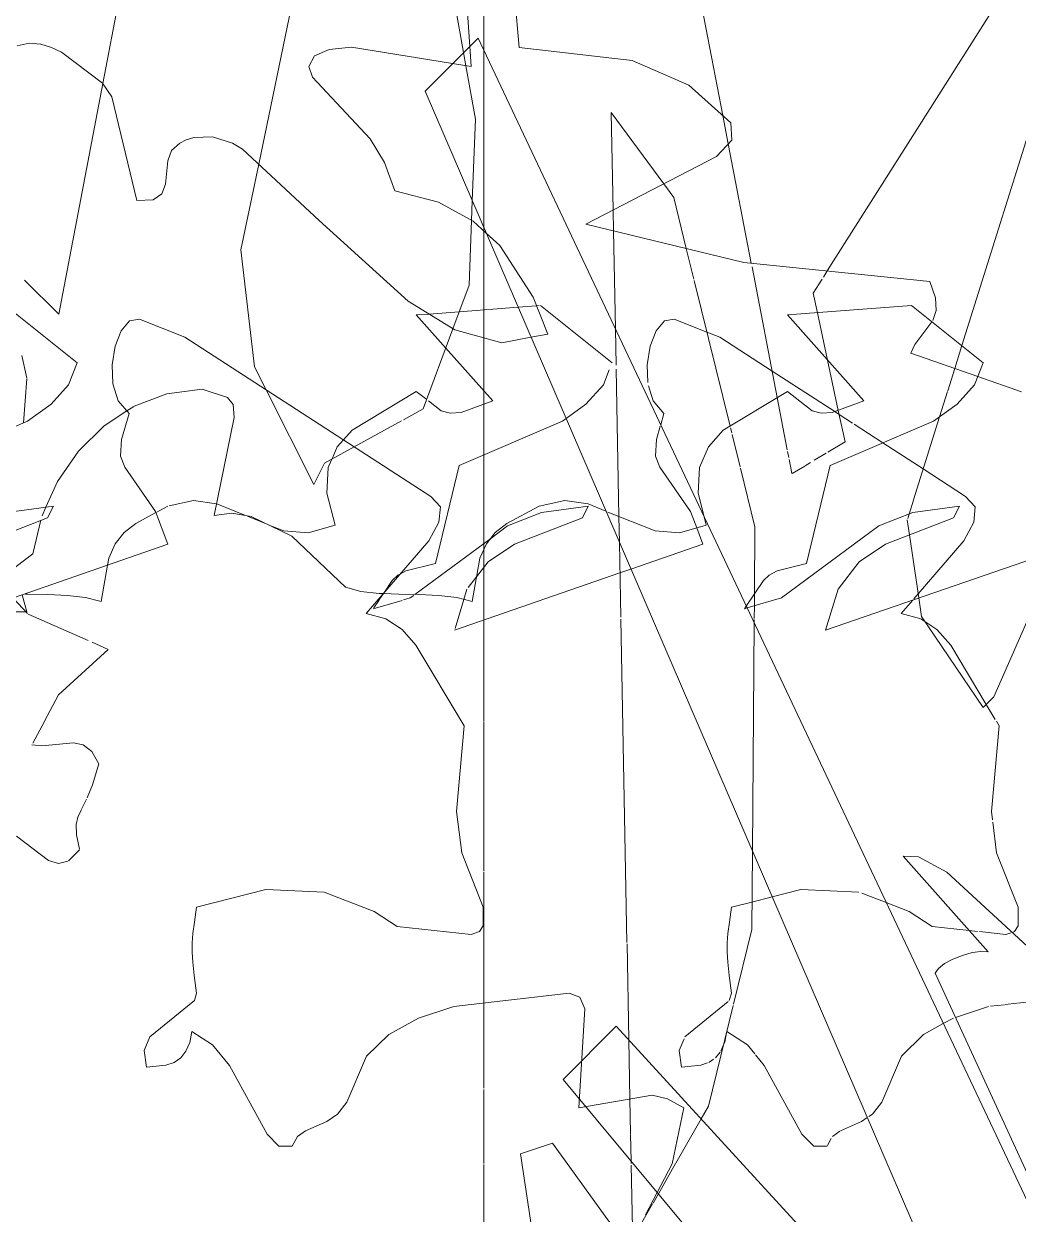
# Model space of a CAD drawing. Header units: inches. Extents: x 1275 to 2881, y -101 to 461.
# Drawn here: x 1425.7 to 1439.58, y 20.98 to 37.6 of the extents above; entities that cross this region are included whole.
import ezdxf

# ---------------------------------------------------------------- set-up
doc = ezdxf.new("R2010")
doc.units = ezdxf.units.IN
doc.header["$MEASUREMENT"] = 0
for name, color, linetype, lineweight in [('A-DETL-GENF-1', 7, 'Continuous', 9), ('A-DETL-GENF-2', 253, 'Continuous', 9), ('A-DETL-GENF-3', 8, 'Continuous', 9)]:
    doc.layers.add(name, color=color, linetype=linetype, lineweight=lineweight)

# ---------------------------------------------------------------- blocks, each defined once
blk = doc.blocks.new('lupin 26755 - lupin 26755-1522553-BUILDING SECTION - EAST_WEST _ PREP KITCHEN - LOOKING SOUTH')
at = {"layer": 'A-DETL-GENF-1'}
for p, q in [((1432.039, 37.399), (1431.298, 36.657)), ((1440.789, 18.861), (1432.039, 37.399)), ((1431.298, 36.657), (1439.157, 18.417)), ((1438.185, 25.969), (1437.971, 25.98)), ((1437.971, 25.98), (1439.157, 24.645)), ((1438.579, 25.757), (1438.185, 25.969)), ((1441.233, 23.31), (1438.579, 25.757)), ((1438.798, 24.596), (1438.666, 24.543)), ((1438.932, 24.634), (1438.798, 24.596)), ((1439.057, 24.652), (1438.932, 24.634)), ((1439.157, 24.645), (1439.057, 24.652)), ((1438.55, 24.481), (1438.462, 24.414)), ((1438.666, 24.543), (1438.55, 24.481)), ((1438.462, 24.414), (1438.416, 24.348)), ((1438.416, 24.348), (1440.937, 18.861)), ((1433.967, 23.607), (1433.225, 22.865)), ((1438.861, 18.268), (1433.967, 23.607)), ((1433.225, 22.865), (1439.899, 14.857)), ((1433.077, 21.976), (1432.632, 21.827)), ((1438.119, 15.006), (1433.077, 21.976)), ((1432.632, 21.827), (1432.912, 19.954))]:
    blk.add_line(p, q, dxfattribs=at)
blk = doc.blocks.new('magnolia 26756 - magnolia 26756-1522554-BUILDING SECTION - EAST_WEST _ PREP KITCHEN - LOOKING SOUTH')
at = {"layer": 'A-DETL-GENF-1'}
for p, q in [((1426.444, 32.867), (1425.444, 33.667)), ((1427.174, 33.45), (1427.058, 33.314)), ((1427.311, 33.474), (1427.174, 33.45)), ((1427.945, 33.225), (1427.311, 33.474)), ((1427.058, 33.314), (1426.974, 33.099)), ((1426.974, 33.099), (1426.932, 32.84)), ((1427.945, 33.225), (1431.377, 31.001)), ((1426.322, 32.56), (1426.444, 32.867)), ((1426.932, 32.84), (1426.943, 32.575)), ((1426.943, 32.575), (1427.017, 32.336)), ((1426.079, 32.29), (1426.322, 32.56)), ((1425.751, 32.054), (1426.079, 32.29)), ((1427.017, 32.336), (1427.167, 32.16)), ((1427.167, 32.16), (1427.064, 31.794)), ((1424.308, 31.432), (1425.751, 32.054)), ((1427.064, 31.794), (1427.05, 31.564)), ((1427.05, 31.564), (1427.107, 31.408)), ((1427.107, 31.408), (1427.538, 30.79)), ((1431.513, 30.857), (1431.377, 31.001)), ((1426.111, 30.867), (1425.46, 30.775)), ((1426.03, 30.705), (1426.111, 30.867)), ((1427.538, 30.79), (1427.711, 30.334)), ((1431.491, 30.642), (1431.513, 30.857)), ((1425.08, 30.333), (1426.03, 30.705)), ((1431.352, 30.381), (1431.491, 30.642)), ((1427.711, 30.334), (1424.244, 29.134)), ((1430.477, 29.367), (1431.352, 30.381)), ((1430.751, 29.294), (1430.477, 29.367)), ((1430.978, 29.142), (1430.751, 29.294)), ((1431.17, 28.927), (1430.978, 29.142)), ((1431.844, 27.801), (1431.17, 28.927)), ((1431.739, 26.605), (1431.844, 27.801)), ((1431.81, 26.025), (1431.739, 26.605)), ((1432.11, 25.268), (1431.81, 26.025)), ((1428.111, 25.268), (1429.078, 25.514)), ((1429.078, 25.514), (1429.889, 25.48)), ((1429.889, 25.48), (1430.588, 25.21)), ((1428.08, 25.059), (1428.111, 25.268)), ((1432.108, 25.01), (1432.11, 25.268)), ((1430.588, 25.21), (1430.911, 25.001)), ((1428.059, 24.9), (1428.08, 25.059)), ((1430.911, 25.001), (1431.94, 24.886)), ((1431.94, 24.886), (1432.058, 24.93)), ((1432.058, 24.93), (1432.108, 25.01)), ((1428.048, 24.769), (1428.059, 24.9)), ((1428.048, 24.643), (1428.048, 24.769)), ((1428.058, 24.499), (1428.048, 24.643)), ((1428.078, 24.315), (1428.058, 24.499)), ((1428.111, 24.068), (1428.078, 24.315)), ((1427.459, 23.457), (1428.079, 23.964)), ((1428.079, 23.964), (1428.111, 24.068)), ((1433.31, 24.068), (1431.698, 23.882)), ((1433.46, 24.013), (1433.31, 24.068)), ((1433.53, 23.852), (1433.46, 24.013)), ((1431.698, 23.882), (1431.207, 23.72)), ((1433.444, 22.468), (1433.53, 23.852)), ((1431.207, 23.72), (1430.791, 23.493)), ((1427.38, 23.266), (1427.459, 23.457)), ((1428.044, 23.534), (1428.014, 23.38)), ((1428.333, 23.348), (1428.044, 23.534)), ((1430.791, 23.493), (1430.482, 23.19)), ((1427.411, 23.034), (1427.38, 23.266)), ((1428.014, 23.38), (1427.961, 23.26)), ((1428.568, 23.058), (1428.333, 23.348)), ((1427.795, 23.103), (1427.683, 23.062)), ((1427.888, 23.168), (1427.795, 23.103)), ((1427.961, 23.26), (1427.888, 23.168)), ((1430.482, 23.19), (1430.209, 22.546)), ((1427.683, 23.062), (1427.411, 23.034)), ((1429.093, 22.102), (1428.568, 23.058)), ((1434.467, 22.646), (1433.444, 22.468)), ((1434.683, 22.596), (1434.467, 22.646)), ((1434.91, 22.468), (1434.683, 22.596)), ((1430.209, 22.546), (1430.076, 22.381)), ((1434.748, 21.687), (1434.91, 22.468)), ((1429.926, 22.279), (1429.632, 22.149)), ((1430.076, 22.381), (1429.926, 22.279)), ((1429.258, 21.935), (1429.093, 22.102)), ((1429.632, 22.149), (1429.518, 22.066)), ((1429.444, 21.934), (1429.258, 21.935)), ((1429.518, 22.066), (1429.444, 21.934)), ((1434.375, 20.974), (1434.748, 21.687))]:
    blk.add_line(p, q, dxfattribs=at)
blk = doc.blocks.new('lupin 26755 - lupin 26755-V6-BUILDING SECTION - EAST_WEST _ PREP KITCHEN - LOOKING SOUTH')
at = {"layer": 'A-DETL-GENF-1'}
for p, q in [((1426.8, 36.764), (1428.559, 46)), ((1430.635, 43.924), (1431.835, 37.195)), ((1428.977, 35.637), (1430.081, 40.943)), ((1435.454, 36.316), (1434.788, 39.771)), ((1439.533, 38.288), (1436.911, 34.148)), ((1438.79, 33.107), (1440.275, 37.844)), ((1435.852, 34.257), (1435.531, 35.921)), ((1434.769, 35.174), (1434.631, 35.362)), ((1434.769, 35.174), (1434.944, 34.462)), ((1433.929, 34.707), (1433.924, 34.997)), ((1431.947, 34.854), (1431.913, 33.948)), ((1432.118, 33.543), (1432.118, 34.706)), ((1432.118, 33.214), (1432.118, 34.706)), ((1432.118, 34.706), (1432.118, 33.214)), ((1432.118, 34.706), (1432.118, 33.948)), ((1432.118, 34.441), (1432.118, 34.706)), ((1432.118, 33.214), (1432.118, 34.441)), ((1432.118, 33.543), (1432.118, 34.433)), ((1432.118, 34.433), (1432.118, 33.543)), ((1431.913, 33.948), (1431.688, 33.342)), ((1432.118, 33.948), (1432.118, 33.214)), ((1432.118, 33.543), (1432.118, 33.349)), ((1432.118, 33.349), (1432.118, 33.214))]:
    blk.add_line(p, q, dxfattribs=at)
at = {"layer": 'A-DETL-GENF-2'}
for p, q in [((1432.118, 39.955), (1432.118, 37.231)), ((1432.118, 37.231), (1432.118, 39.955)), ((1432.118, 37.231), (1432.118, 39.955)), ((1432.118, 39.955), (1432.118, 37.231)), ((1432.118, 37.231), (1432.118, 39.955)), ((1432.118, 37.231), (1432.118, 39.771)), ((1432.118, 38.288), (1432.118, 37.231)), ((1432.118, 37.231), (1432.118, 37.844)), ((1432.118, 37.399), (1432.118, 37.231)), ((1432.118, 37.231), (1432.118, 37.399)), ((1432.118, 34.753), (1432.118, 37.231)), ((1432.118, 37.231), (1432.118, 34.753)), ((1432.118, 34.753), (1432.118, 37.231)), ((1432.118, 37.231), (1432.118, 34.753)), ((1432.118, 34.753), (1432.118, 37.231)), ((1432.118, 34.753), (1432.118, 37.231)), ((1432.118, 37.231), (1432.118, 36.267)), ((1432.118, 37.231), (1432.118, 36.657)), ((1432.118, 34.753), (1432.118, 37.231)), ((1432.118, 34.753), (1432.118, 37.231)), ((1431.835, 37.195), (1431.868, 37.013)), ((1431.868, 37.013), (1432.001, 36.267)), ((1426.186, 33.543), (1426.8, 36.764)), ((1432.118, 36.657), (1432.118, 34.753)), ((1432.001, 36.267), (1431.957, 35.126)), ((1432.118, 35.174), (1432.118, 36.361)), ((1432.118, 34.753), (1432.118, 36.361)), ((1432.118, 36.267), (1432.118, 34.753)), ((1433.924, 34.997), (1433.898, 36.361)), ((1434.631, 35.362), (1433.898, 36.361)), ((1435.531, 35.921), (1435.454, 36.316)), ((1428.729, 34.441), (1428.977, 35.637)), ((1431.957, 35.126), (1431.947, 34.854)), ((1432.118, 34.763), (1432.118, 35.174)), ((1432.118, 35.174), (1432.118, 34.753)), ((1432.118, 35.174), (1432.118, 34.753)), ((1432.118, 34.706), (1432.118, 34.753)), ((1432.118, 34.753), (1432.118, 34.706)), ((1432.118, 34.706), (1432.118, 34.753)), ((1432.118, 34.753), (1432.118, 34.706)), ((1432.118, 34.706), (1432.118, 34.753)), ((1432.118, 34.753), (1432.118, 34.706)), ((1432.118, 34.706), (1432.118, 34.753)), ((1432.118, 34.753), (1432.118, 34.706)), ((1432.118, 34.706), (1432.118, 34.753)), ((1432.118, 34.706), (1432.118, 34.753)), ((1432.118, 34.753), (1432.118, 34.706)), ((1432.118, 34.753), (1432.118, 34.706)), ((1432.118, 34.706), (1432.118, 34.753)), ((1432.118, 34.706), (1432.118, 34.753)), ((1432.118, 33.214), (1432.118, 34.706)), ((1432.118, 34.706), (1432.118, 33.214)), ((1432.118, 33.214), (1432.118, 34.706)), ((1432.118, 34.706), (1432.118, 33.84)), ((1432.118, 33.214), (1432.118, 34.706)), ((1432.118, 34.706), (1432.118, 33.214)), ((1432.118, 33.214), (1432.118, 34.706)), ((1432.118, 34.706), (1432.118, 33.606)), ((1432.118, 33.606), (1432.118, 34.706)), ((1433.955, 33.34), (1433.929, 34.707)), ((1428.92, 32.811), (1428.729, 34.441)), ((1434.944, 34.462), (1435.049, 34.036)), ((1436.214, 32.381), (1435.862, 34.206)), ((1436.911, 34.148), (1436.857, 34.063)), ((1426.186, 33.543), (1425.708, 34.021)), ((1435.055, 34.015), (1435.556, 31.984)), ((1436.84, 34.036), (1436.715, 33.84)), ((1432.118, 33.84), (1432.118, 33.214)), ((1436.715, 33.84), (1436.774, 33.566)), ((1432.118, 33.606), (1432.118, 33.214)), ((1432.118, 33.214), (1432.118, 33.606)), ((1436.774, 33.566), (1436.916, 32.904)), ((1431.688, 33.342), (1431.273, 32.222)), ((1433.964, 32.835), (1433.955, 33.34)), ((1432.118, 32.474), (1432.118, 33.214)), ((1432.118, 30.258), (1432.118, 33.214)), ((1432.118, 33.214), (1432.118, 30.578)), ((1432.118, 31.318), (1432.118, 33.214)), ((1432.118, 33.214), (1432.118, 31.763)), ((1432.118, 30.676), (1432.118, 33.214)), ((1432.118, 33.214), (1432.118, 30.258)), ((1432.118, 30.429), (1432.118, 33.214)), ((1432.118, 32.811), (1432.118, 33.214)), ((1432.118, 33.214), (1432.118, 32.222)), ((1432.118, 33.214), (1432.118, 30.258)), ((1432.118, 30.258), (1432.118, 33.214)), ((1432.118, 33.214), (1432.118, 30.258)), ((1432.118, 33.202), (1432.118, 32.474)), ((1438.69, 32.787), (1438.79, 33.107)), ((1436.916, 32.904), (1437.066, 32.203)), ((1429.083, 32.487), (1428.92, 32.811)), ((1432.118, 31.17), (1432.118, 32.811)), ((1434.004, 30.722), (1433.965, 32.778)), ((1438.593, 32.477), (1438.69, 32.787)), ((1429.745, 31.17), (1429.083, 32.487)), ((1432.118, 32.474), (1432.118, 32.288)), ((1432.118, 32.288), (1432.118, 32.474)), ((1438.478, 32.113), (1438.588, 32.464)), ((1432.118, 31.58), (1432.118, 32.288)), ((1432.118, 32.288), (1432.118, 31.705)), ((1436.354, 31.654), (1436.214, 32.381)), ((1431.273, 32.222), (1430.998, 32.071)), ((1432.118, 32.222), (1432.118, 31.467)), ((1437.066, 32.203), (1437.16, 31.763)), ((1438.115, 30.952), (1438.478, 32.113)), ((1430.972, 32.057), (1430.308, 31.693)), ((1435.561, 31.961), (1435.58, 31.887)), ((1432.118, 31.763), (1432.118, 31.318)), ((1435.585, 31.867), (1435.697, 31.413)), ((1437.16, 31.763), (1436.921, 31.62)), ((1430.308, 31.693), (1429.894, 31.467)), ((1432.118, 31.705), (1432.118, 30.258)), ((1432.118, 30.343), (1432.118, 31.58)), ((1436.375, 31.544), (1436.359, 31.629)), ((1436.896, 31.605), (1436.731, 31.506)), ((1429.894, 31.467), (1429.745, 31.17)), ((1432.118, 31.467), (1432.118, 31.17)), ((1436.398, 31.424), (1436.38, 31.519)), ((1436.419, 31.32), (1436.399, 31.423)), ((1436.598, 31.426), (1436.422, 31.32)), ((1436.678, 31.474), (1436.602, 31.428)), ((1435.701, 31.395), (1435.902, 30.578)), ((1438.053, 30.755), (1438.114, 30.949)), ((1432.118, 30.875), (1432.118, 30.842)), ((1432.118, 30.874), (1432.118, 30.875)), ((1432.118, 30.258), (1432.118, 30.874)), ((1432.118, 30.842), (1432.118, 30.781)), ((1432.118, 30.781), (1432.118, 30.702)), ((1438.034, 30.695), (1438.053, 30.755)), ((1432.118, 30.702), (1432.118, 30.612)), ((1432.118, 30.258), (1432.118, 30.676)), ((1432.118, 30.612), (1432.118, 30.518)), ((1432.118, 30.578), (1432.118, 30.258)), ((1434.011, 30.36), (1434.004, 30.722)), ((1435.902, 30.578), (1435.895, 29.641)), ((1438.059, 30.464), (1438.028, 30.676)), ((1432.118, 30.518), (1432.118, 30.429)), ((1432.118, 30.429), (1432.118, 30.412)), ((1432.118, 30.28), (1432.118, 30.429)), ((1432.118, 30.412), (1432.118, 30.366)), ((1438.189, 29.584), (1438.059, 30.464)), ((1432.118, 30.366), (1432.118, 30.3)), ((1432.118, 30.258), (1432.118, 30.343)), ((1432.118, 30.3), (1432.118, 30.258)), ((1432.118, 30.258), (1432.118, 27.863)), ((1432.118, 27.863), (1432.118, 30.258)), ((1432.118, 30.258), (1432.118, 28.204)), ((1432.118, 29.326), (1432.118, 30.258)), ((1432.118, 30.258), (1432.118, 27.863)), ((1432.118, 27.863), (1432.118, 30.258)), ((1432.118, 30.258), (1432.118, 27.863)), ((1432.118, 27.863), (1432.118, 30.258)), ((1432.118, 30.258), (1432.118, 30.221)), ((1432.118, 30.131), (1432.118, 30.258)), ((1432.118, 30.258), (1432.118, 29.391)), ((1434.031, 29.317), (1434.011, 30.36)), ((1432.118, 30.221), (1432.118, 30.137)), ((1432.118, 30.137), (1432.118, 30.055)), ((1432.118, 29.983), (1432.118, 30.131)), ((1432.118, 30.055), (1432.118, 29.984)), ((1432.118, 29.542), (1432.118, 30.01)), ((1432.118, 29.984), (1432.118, 27.863)), ((1432.118, 29.835), (1432.118, 29.983)), ((1432.118, 29.687), (1432.118, 29.835)), ((1425.678, 29.63), (1425.741, 29.391)), ((1432.118, 29.539), (1432.118, 29.67)), ((1435.895, 29.641), (1435.894, 29.474)), ((1438.227, 29.326), (1438.189, 29.584)), ((1432.118, 29.275), (1432.118, 29.53)), ((1432.118, 29.391), (1432.118, 29.53)), ((1435.894, 29.474), (1435.892, 29.298)), ((1439.831, 29.557), (1439.236, 28.204)), ((1425.731, 29.391), (1425.148, 29.391)), ((1432.118, 28.056), (1432.118, 29.326)), ((1434.116, 24.776), (1434.031, 29.289)), ((1435.892, 29.284), (1435.892, 29.248)), ((1439.088, 28.056), (1438.227, 29.326)), ((1435.892, 29.232), (1435.866, 26.054)), ((1432.118, 28.204), (1432.118, 28.056)), ((1439.236, 28.204), (1439.088, 28.056)), ((1432.118, 27.856), (1432.118, 26.269)), ((1432.118, 25.892), (1432.118, 27.856)), ((1432.118, 27.856), (1432.118, 25.892)), ((1432.118, 25.892), (1432.118, 27.856)), ((1432.118, 27.856), (1432.118, 25.772)), ((1432.118, 25.772), (1432.118, 27.856)), ((1432.118, 27.856), (1432.118, 25.772)), ((1432.118, 25.892), (1432.118, 27.822)), ((1432.118, 26.269), (1432.118, 25.892)), ((1432.118, 25.98), (1432.118, 25.772)), ((1432.118, 25.969), (1432.118, 25.98)), ((1432.118, 25.772), (1432.118, 25.969)), ((1435.866, 26.045), (1435.858, 24.958)), ((1432.118, 25.772), (1432.118, 25.867)), ((1432.118, 25.867), (1432.118, 25.772)), ((1432.118, 25.772), (1432.118, 25.867)), ((1432.118, 25.867), (1432.118, 25.772)), ((1432.118, 25.772), (1432.118, 25.867)), ((1432.118, 25.555), (1432.118, 25.758)), ((1432.118, 25.758), (1432.118, 25.555)), ((1432.118, 25.555), (1432.118, 25.758)), ((1432.118, 25.758), (1432.118, 25.555)), ((1432.118, 25.555), (1432.118, 25.758)), ((1432.118, 25.758), (1432.118, 23.93)), ((1432.118, 23.93), (1432.118, 25.758)), ((1432.118, 25.758), (1432.118, 24.645)), ((1432.118, 25.758), (1432.118, 23.93)), ((1432.118, 23.93), (1432.118, 25.757)), ((1432.118, 25.432), (1432.118, 25.528)), ((1432.118, 25.528), (1432.118, 25.432)), ((1432.118, 25.432), (1432.118, 25.528)), ((1432.118, 25.528), (1432.118, 25.432)), ((1432.118, 25.432), (1432.118, 25.528)), ((1432.118, 23.93), (1432.118, 25.416)), ((1432.118, 25.416), (1432.118, 23.93)), ((1432.118, 23.93), (1432.118, 25.416)), ((1432.118, 25.416), (1432.118, 24.958)), ((1432.118, 23.93), (1432.118, 25.416)), ((1432.118, 24.958), (1432.118, 23.93)), ((1435.858, 24.958), (1435.603, 23.913)), ((1434.142, 23.416), (1434.117, 24.757)), ((1432.118, 24.652), (1432.118, 24.634)), ((1432.118, 24.645), (1432.118, 24.652)), ((1432.118, 24.634), (1432.118, 24.596)), ((1432.118, 24.596), (1432.118, 24.566)), ((1432.118, 24.543), (1432.118, 24.481)), ((1432.118, 24.481), (1432.118, 24.414)), ((1432.118, 24.414), (1432.118, 24.348)), ((1432.118, 24.348), (1432.118, 23.93)), ((1432.118, 23.93), (1432.118, 23.31)), ((1432.118, 23.31), (1432.118, 23.93)), ((1432.118, 23.93), (1432.118, 22.744)), ((1432.118, 22.744), (1432.118, 23.93)), ((1432.118, 23.93), (1432.118, 22.744)), ((1435.598, 23.895), (1435.256, 22.491)), ((1432.118, 22.744), (1432.118, 23.607)), ((1432.118, 23.607), (1432.118, 22.865)), ((1434.158, 22.592), (1434.142, 23.416)), ((1432.118, 22.859), (1432.118, 22.744)), ((1432.118, 22.726), (1432.118, 21.689)), ((1432.118, 21.689), (1432.118, 22.726)), ((1432.118, 22.726), (1432.118, 21.689)), ((1432.118, 21.689), (1432.118, 22.726)), ((1432.118, 22.726), (1432.118, 21.689)), ((1435.256, 22.491), (1435.153, 22.313)), ((1435.153, 22.313), (1434.799, 21.695)), ((1432.118, 21.689), (1432.118, 21.976)), ((1432.118, 21.976), (1432.118, 21.833)), ((1432.118, 21.827), (1432.118, 21.689)), ((1432.118, 21.679), (1432.118, 19.189)), ((1432.118, 19.189), (1432.118, 21.679)), ((1432.118, 21.679), (1432.118, 19.189)), ((1432.118, 19.189), (1432.118, 21.679)), ((1432.118, 21.679), (1432.118, 19.189)), ((1432.118, 19.189), (1432.118, 21.679)), ((1432.118, 21.679), (1432.118, 19.954)), ((1434.175, 21.689), (1434.174, 21.727)), ((1434.192, 20.789), (1434.175, 21.666)), ((1434.795, 21.689), (1434.555, 21.27)), ((1434.555, 21.27), (1434.48, 21.138)), ((1434.473, 21.127), (1434.194, 20.641))]:
    blk.add_line(p, q, dxfattribs=at)
at = {"layer": 'A-DETL-GENF-3'}
for p, q in [((1432.118, 30.01), (1432.118, 30.258)), ((1432.118, 28.725), (1432.118, 29.275)), ((1432.118, 27.863), (1432.118, 28.637)), ((1432.118, 22.744), (1432.118, 23.93)), ((1432.118, 23.93), (1432.118, 22.744)), ((1432.118, 22.744), (1432.118, 23.93)), ((1432.118, 23.93), (1432.118, 22.744)), ((1432.118, 22.744), (1432.118, 23.93)), ((1432.118, 21.689), (1432.118, 22.726)), ((1432.118, 22.726), (1432.118, 22.491)), ((1432.118, 21.689), (1432.118, 22.726)), ((1432.118, 22.726), (1432.118, 21.689)), ((1432.118, 21.689), (1432.118, 22.726)), ((1432.118, 22.491), (1432.118, 21.689)), ((1434.167, 22.105), (1434.158, 22.592)), ((1434.174, 21.727), (1434.167, 22.097)), ((1432.118, 20.641), (1432.118, 21.679)), ((1432.118, 21.679), (1432.118, 20.641)), ((1432.118, 19.189), (1432.118, 21.679)), ((1432.118, 21.679), (1432.118, 19.189)), ((1432.118, 19.189), (1432.118, 21.679))]:
    blk.add_line(p, q, dxfattribs=at)
blk = doc.blocks.new('magnolia 26756 - magnolia 26756-V8-BUILDING SECTION - EAST_WEST _ PREP KITCHEN - LOOKING SOUTH')
at = {"layer": 'A-DETL-GENF-1'}
for p, q in [((1432.611, 37.267), (1432.416, 39.607)), ((1431.76, 39.526), (1431.924, 37.283)), ((1425.774, 37.329), (1425.607, 37.292)), ((1425.935, 37.315), (1425.774, 37.329)), ((1426.087, 37.266), (1425.935, 37.315)), ((1426.225, 37.2), (1426.087, 37.266)), ((1429.961, 37.24), (1429.754, 37.151)), ((1430.271, 37.274), (1429.961, 37.24)), ((1431.683, 37.043), (1430.271, 37.274)), ((1434.191, 37.086), (1432.611, 37.267)), ((1426.797, 36.768), (1426.225, 37.2)), ((1429.754, 37.151), (1429.678, 37)), ((1434.981, 36.742), (1434.191, 37.086)), ((1429.678, 37), (1429.73, 36.853)), ((1426.925, 36.578), (1426.797, 36.768)), ((1429.73, 36.853), (1430.532, 35.992)), ((1435.566, 36.216), (1434.981, 36.742)), ((1427.278, 35.134), (1426.925, 36.578)), ((1435.578, 35.974), (1435.566, 36.216)), ((1427.878, 35.934), (1427.759, 35.83)), ((1427.965, 35.98), (1427.878, 35.934)), ((1428.072, 36.012), (1427.965, 35.98)), ((1428.33, 36.019), (1428.072, 36.012)), ((1428.612, 35.933), (1428.33, 36.019)), ((1428.752, 35.847), (1428.612, 35.933)), ((1430.532, 35.992), (1430.734, 35.662)), ((1435.368, 35.744), (1435.578, 35.974)), ((1427.759, 35.83), (1427.709, 35.684)), ((1429.819, 34.853), (1428.752, 35.847)), ((1433.544, 34.8), (1435.368, 35.744)), ((1427.709, 35.684), (1427.676, 35.359)), ((1430.734, 35.662), (1430.878, 35.267)), ((1427.624, 35.226), (1427.503, 35.143)), ((1427.676, 35.359), (1427.624, 35.226)), ((1430.878, 35.267), (1431.487, 35.109)), ((1427.503, 35.143), (1427.278, 35.134)), ((1431.487, 35.109), (1431.97, 34.841)), ((1431.061, 33.727), (1429.819, 34.853)), ((1431.97, 34.841), (1432.151, 34.676)), ((1435.747, 34.268), (1433.544, 34.8)), ((1438.344, 34), (1435.747, 34.268)), ((1438.423, 33.775), (1438.344, 34)), ((1431.714, 33.326), (1431.061, 33.727)), ((1438.43, 33.597), (1438.423, 33.775)), ((1438.385, 33.456), (1438.43, 33.597)), ((1432.368, 33.144), (1431.714, 33.326)), ((1432.777, 33.223), (1432.368, 33.144)), ((1439.623, 32.462), (1439.013, 32.675))]:
    blk.add_line(p, q, dxfattribs=at)
at = {"layer": 'A-DETL-GENF-2'}
for p, q in [((1431.924, 37.283), (1431.944, 37)), ((1431.944, 37), (1431.683, 37.043)), ((1432.151, 34.676), (1432.34, 34.504)), ((1432.34, 34.504), (1432.807, 33.782)), ((1432.807, 33.782), (1433.011, 33.267)), ((1438.135, 33.123), (1438.373, 33.44)), ((1433.011, 33.267), (1432.777, 33.223)), ((1438.077, 33), (1438.135, 33.123)), ((1439.013, 32.675), (1438.077, 33)), ((1425.555, 29.579), (1425.751, 29.368)), ((1425.761, 29.358), (1426.597, 28.991)), ((1426.651, 28.967), (1426.878, 28.867)), ((1426.878, 28.867), (1426.183, 28.23)), ((1426.183, 28.23), (1425.987, 27.863)), ((1425.986, 27.862), (1425.823, 27.556)), ((1425.811, 27.534), (1425.95, 27.519)), ((1425.95, 27.519), (1426.392, 27.564)), ((1426.392, 27.564), (1426.527, 27.533)), ((1426.527, 27.533), (1426.646, 27.442)), ((1426.646, 27.442), (1426.744, 27.267)), ((1426.744, 27.267), (1426.657, 26.974)), ((1426.657, 26.974), (1426.583, 26.795)), ((1426.575, 26.775), (1426.506, 26.638)), ((1426.502, 26.629), (1426.455, 26.53)), ((1426.454, 26.525), (1426.43, 26.421)), ((1426.43, 26.421), (1426.435, 26.277)), ((1426.045, 25.922), (1425.596, 26.258)), ((1426.435, 26.277), (1426.476, 26.077)), ((1426.182, 25.876), (1426.045, 25.922)), ((1426.478, 26.068), (1426.324, 25.915)), ((1426.311, 25.911), (1426.182, 25.876))]:
    blk.add_line(p, q, dxfattribs=at)
blk = doc.blocks.new('magnolia 26756 - magnolia 26756-V11-BUILDING SECTION - EAST_WEST _ PREP KITCHEN - LOOKING SOUTH')
at = {"layer": 'A-DETL-GENF-1'}
blk.add_line((1431.776, 33.58), (1431.354, 33.547), dxfattribs=at)
at = {"layer": 'A-DETL-GENF-2'}
for p, q in [((1432.596, 33.643), (1431.776, 33.58)), ((1432.854, 33.663), (1432.596, 33.643)), ((1432.893, 33.666), (1432.854, 33.663)), ((1433.91, 32.867), (1432.91, 33.667)), ((1431.354, 33.547), (1431.176, 33.534)), ((1431.176, 33.534), (1431.588, 33.071)), ((1434.64, 33.45), (1434.524, 33.314)), ((1434.776, 33.474), (1434.64, 33.45)), ((1435.232, 33.295), (1434.776, 33.474)), ((1434.524, 33.314), (1434.439, 33.099)), ((1435.411, 33.225), (1435.232, 33.295)), ((1431.588, 33.071), (1432.243, 32.334)), ((1434.439, 33.099), (1434.397, 32.84)), ((1435.411, 33.225), (1436.142, 32.75)), ((1433.787, 32.56), (1433.87, 32.768)), ((1434.397, 32.84), (1434.407, 32.593)), ((1436.142, 32.75), (1437.016, 32.185)), ((1431.176, 32.467), (1430.281, 31.927)), ((1431.322, 32.354), (1431.176, 32.467)), ((1433.544, 32.29), (1433.787, 32.56)), ((1434.416, 32.547), (1434.483, 32.336)), ((1431.522, 32.198), (1431.345, 32.336)), ((1432.243, 32.334), (1431.802, 32.172)), ((1433.266, 32.089), (1433.544, 32.29)), ((1434.483, 32.336), (1434.632, 32.16)), ((1431.648, 32.165), (1431.522, 32.198)), ((1431.802, 32.172), (1431.648, 32.165)), ((1433.216, 32.054), (1433.266, 32.089)), ((1434.632, 32.16), (1434.587, 32)), ((1437.016, 32.185), (1437.079, 32.144)), ((1437.079, 32.144), (1437.262, 32.025)), ((1430.281, 31.927), (1430.159, 31.79)), ((1431.774, 31.432), (1433.216, 32.054)), ((1434.582, 31.982), (1434.529, 31.794)), ((1437.286, 32.009), (1437.688, 31.749)), ((1430.159, 31.79), (1430.072, 31.692)), ((1434.529, 31.794), (1434.515, 31.564)), ((1437.688, 31.749), (1438.25, 31.385)), ((1430.072, 31.692), (1430, 31.525)), ((1429.948, 31.404), (1429.93, 31.045)), ((1429.995, 31.514), (1429.948, 31.404)), ((1431.443, 30.067), (1431.774, 31.432)), ((1434.515, 31.564), (1434.573, 31.408)), ((1434.573, 31.408), (1435.004, 30.79)), ((1438.25, 31.385), (1438.843, 31.001)), ((1429.93, 31.045), (1430.043, 30.601)), ((1438.978, 30.857), (1438.843, 31.001)), ((1427.543, 30.777), (1427.26, 30.624)), ((1428.793, 30.735), (1428.394, 30.896)), ((1432.925, 30.775), (1432.451, 30.59)), ((1433.576, 30.867), (1432.925, 30.775)), ((1433.495, 30.705), (1433.576, 30.867)), ((1435.004, 30.79), (1435.09, 30.562)), ((1438.956, 30.642), (1438.978, 30.857)), ((1427.26, 30.624), (1427.1, 30.496)), ((1429.328, 30.519), (1429.111, 30.607)), ((1430.043, 30.601), (1429.668, 30.492)), ((1432.451, 30.59), (1432.216, 30.415)), ((1432.545, 30.333), (1433.495, 30.705)), ((1438.818, 30.381), (1438.956, 30.642)), ((1427.1, 30.496), (1426.976, 30.34)), ((1429.668, 30.492), (1429.328, 30.519)), ((1432.216, 30.415), (1431.157, 29.632)), ((1435.09, 30.562), (1435.176, 30.334)), ((1426.976, 30.34), (1426.884, 30.14)), ((1432.179, 30.089), (1432.545, 30.333)), ((1435.176, 30.334), (1434.172, 29.986)), ((1438.18, 29.643), (1438.818, 30.381)), ((1426.884, 30.14), (1426.867, 30.042)), ((1432.018, 29.88), (1432.179, 30.089)), ((1430.919, 29.903), (1430.957, 29.923)), ((1430.957, 29.923), (1431.031, 29.963)), ((1431.031, 29.963), (1431.443, 30.067)), ((1434.019, 29.933), (1431.71, 29.134)), ((1434.172, 29.986), (1434.019, 29.933)), ((1430.721, 29.649), (1430.841, 29.829)), ((1430.841, 29.829), (1430.919, 29.903)), ((1431.902, 29.731), (1432.018, 29.88)), ((1430.655, 29.552), (1430.718, 29.645)), ((1431.092, 29.585), (1430.998, 29.557)), ((1431.141, 29.621), (1431.092, 29.585)), ((1431.84, 29.565), (1431.882, 29.705)), ((1438.119, 29.572), (1438.18, 29.643)), ((1430.978, 29.551), (1430.576, 29.434)), ((1430.584, 29.445), (1430.655, 29.551)), ((1431.718, 29.16), (1431.84, 29.565)), ((1437.943, 29.367), (1438.104, 29.555)), ((1438.216, 29.294), (1437.943, 29.367)), ((1438.275, 29.255), (1438.216, 29.294)), ((1438.443, 29.142), (1438.275, 29.255)), ((1438.636, 28.927), (1438.443, 29.142)), ((1439.131, 28.099), (1438.636, 28.927)), ((1439.256, 27.89), (1439.131, 28.099)), ((1439.204, 26.605), (1439.309, 27.801)), ((1439.309, 27.801), (1439.272, 27.863)), ((1439.219, 26.486), (1439.204, 26.605)), ((1439.275, 26.025), (1439.222, 26.457)), ((1439.576, 25.268), (1439.275, 26.025)), ((1435.546, 25.059), (1435.576, 25.268)), ((1435.576, 25.268), (1435.861, 25.34)), ((1435.861, 25.34), (1436.143, 25.412)), ((1437.734, 25.334), (1438.053, 25.21)), ((1439.574, 25.01), (1439.576, 25.268)), ((1438.053, 25.21), (1438.376, 25.001)), ((1435.525, 24.9), (1435.546, 25.059)), ((1438.376, 25.001), (1438.892, 24.943)), ((1439.49, 24.917), (1439.523, 24.93)), ((1439.523, 24.93), (1439.574, 25.01)), ((1435.513, 24.643), (1435.514, 24.769)), ((1435.514, 24.769), (1435.525, 24.9)), ((1435.523, 24.499), (1435.513, 24.643)), ((1435.544, 24.315), (1435.523, 24.499)), ((1435.576, 24.068), (1435.544, 24.315)), ((1434.925, 23.457), (1435.531, 23.954)), ((1435.544, 23.964), (1435.576, 24.068)), ((1438.672, 23.72), (1438.531, 23.643)), ((1434.845, 23.266), (1434.913, 23.429)), ((1435.506, 23.517), (1435.48, 23.386)), ((1435.799, 23.348), (1435.51, 23.534)), ((1434.876, 23.034), (1434.845, 23.266)), ((1435.465, 23.348), (1435.426, 23.26)), ((1435.479, 23.38), (1435.465, 23.348)), ((1435.899, 23.224), (1435.799, 23.348)), ((1435.24, 23.096), (1435.149, 23.062)), ((1435.326, 23.149), (1435.26, 23.103)), ((1435.415, 23.245), (1435.353, 23.168)), ((1436.033, 23.058), (1435.912, 23.208)), ((1435.149, 23.062), (1434.876, 23.034)), ((1436.558, 22.102), (1436.033, 23.058)), ((1437.391, 22.279), (1437.098, 22.149)), ((1437.47, 22.332), (1437.391, 22.279)), ((1436.723, 21.935), (1436.558, 22.102)), ((1437.089, 22.142), (1436.983, 22.066)), ((1436.909, 21.934), (1436.723, 21.935)), ((1436.968, 22.039), (1436.913, 21.941))]:
    blk.add_line(p, q, dxfattribs=at)
at = {"layer": 'A-DETL-GENF-3'}
for p, q in [((1428.067, 30.944), (1427.728, 30.871)), ((1428.39, 30.896), (1428.067, 30.944)), ((1427.71, 30.867), (1427.554, 30.783)), ((1429.106, 30.609), (1428.821, 30.724)), ((1426.867, 30.042), (1426.777, 29.534)), ((1425.752, 29.637), (1425.722, 29.638)), ((1426.035, 29.631), (1425.752, 29.637)), ((1426.31, 29.62), (1426.035, 29.631)), ((1426.562, 29.592), (1426.31, 29.62)), ((1426.777, 29.534), (1426.562, 29.592)), ((1436.143, 25.412), (1436.544, 25.514)), ((1436.544, 25.514), (1437.354, 25.48)), ((1437.392, 25.466), (1437.734, 25.334)), ((1438.892, 24.943), (1439.009, 24.93)), ((1439.035, 24.927), (1439.405, 24.886)), ((1439.405, 24.886), (1439.474, 24.911)), ((1439.555, 23.927), (1439.395, 23.908)), ((1440.452, 24.03), (1439.567, 23.928)), ((1439.164, 23.882), (1438.7, 23.73)), ((1439.384, 23.907), (1439.192, 23.885)), ((1438.531, 23.643), (1438.256, 23.493)), ((1438.256, 23.493), (1437.947, 23.19)), ((1437.947, 23.19), (1437.675, 22.546)), ((1437.675, 22.546), (1437.542, 22.381)), ((1437.542, 22.381), (1437.493, 22.348))]:
    blk.add_line(p, q, dxfattribs=at)
blk = doc.blocks.new('magnolia 26756 - magnolia 26756-V14-BUILDING SECTION - EAST_WEST _ PREP KITCHEN - LOOKING SOUTH')
at = {"layer": 'A-DETL-GENF-1'}
for p, q in [((1438.089, 33.667), (1436.356, 33.534)), ((1439.089, 32.867), (1438.089, 33.667)), ((1436.356, 33.534), (1437.423, 32.334)), ((1438.967, 32.56), (1439.089, 32.867)), ((1436.356, 32.467), (1435.461, 31.927)), ((1436.702, 32.198), (1436.356, 32.467)), ((1438.724, 32.29), (1438.967, 32.56)), ((1437.423, 32.334), (1436.981, 32.172)), ((1438.396, 32.054), (1438.724, 32.29)), ((1427.138, 32.194), (1426.819, 31.986)), ((1436.828, 32.165), (1436.702, 32.198)), ((1436.981, 32.172), (1436.828, 32.165)), ((1426.819, 31.986), (1426.461, 31.634)), ((1435.461, 31.927), (1435.252, 31.692)), ((1436.953, 31.432), (1438.396, 32.054)), ((1426.461, 31.634), (1426.169, 31.211)), ((1435.252, 31.692), (1435.127, 31.404)), ((1435.127, 31.404), (1435.11, 31.045)), ((1436.623, 30.067), (1436.953, 31.432)), ((1426.169, 31.211), (1426.008, 30.853)), ((1433.247, 30.944), (1432.89, 30.867)), ((1433.574, 30.896), (1433.247, 30.944)), ((1435.11, 31.045), (1435.194, 30.715)), ((1432.89, 30.867), (1432.44, 30.624)), ((1433.823, 30.795), (1433.574, 30.896)), ((1438.105, 30.775), (1437.631, 30.59)), ((1438.756, 30.867), (1438.105, 30.775)), ((1438.675, 30.705), (1438.756, 30.867)), ((1425.938, 30.669), (1425.823, 30.201)), ((1432.44, 30.624), (1432.279, 30.496)), ((1437.631, 30.59), (1436.272, 29.585)), ((1437.725, 30.333), (1438.675, 30.705)), ((1432.279, 30.496), (1432.156, 30.34)), ((1432.156, 30.34), (1432.064, 30.14)), ((1440.218, 30.286), (1436.889, 29.134)), ((1437.359, 30.089), (1437.725, 30.333)), ((1425.823, 30.201), (1425.039, 29.603)), ((1432.064, 30.14), (1431.956, 29.534)), ((1437.062, 29.705), (1437.359, 30.089)), ((1436.099, 29.903), (1436.211, 29.963)), ((1436.211, 29.963), (1436.623, 30.067)), ((1435.781, 29.471), (1436.021, 29.829)), ((1436.021, 29.829), (1436.099, 29.903)), ((1430.932, 29.637), (1430.717, 29.645)), ((1431.214, 29.631), (1430.932, 29.637)), ((1431.49, 29.62), (1431.214, 29.631)), ((1431.742, 29.592), (1431.49, 29.62)), ((1431.956, 29.534), (1431.742, 29.592)), ((1436.272, 29.585), (1435.793, 29.445)), ((1436.889, 29.134), (1437.062, 29.705))]:
    blk.add_line(p, q, dxfattribs=at)
at = {"layer": 'A-DETL-GENF-2'}
for p, q in [((1425.741, 32.653), (1425.673, 32.97)), ((1425.693, 32.029), (1425.74, 32.642)), ((1427.694, 32.432), (1427.239, 32.259)), ((1428.19, 32.5), (1427.694, 32.432)), ((1428.541, 32.384), (1428.19, 32.5)), ((1427.234, 32.256), (1427.138, 32.194)), ((1428.619, 32.283), (1428.541, 32.384)), ((1428.636, 32.103), (1428.619, 32.283)), ((1428.357, 30.734), (1428.636, 32.103)), ((1426.008, 30.853), (1425.953, 30.729)), ((1428.6, 30.766), (1428.357, 30.734)), ((1428.87, 30.722), (1428.6, 30.766)), ((1434.508, 30.519), (1433.85, 30.784)), ((1429.438, 30.449), (1428.87, 30.722)), ((1435.223, 30.601), (1434.848, 30.492)), ((1435.194, 30.715), (1435.223, 30.601)), ((1430.19, 29.734), (1429.438, 30.449)), ((1434.848, 30.492), (1434.508, 30.519)), ((1430.404, 29.676), (1430.19, 29.734)), ((1430.657, 29.648), (1430.404, 29.676)), ((1430.717, 29.645), (1430.657, 29.648)), ((1435.756, 29.434), (1435.781, 29.471)), ((1435.793, 29.445), (1435.756, 29.434))]:
    blk.add_line(p, q, dxfattribs=at)

msp = doc.modelspace()

# ---------------------------------------------------------------- block references
at = {"layer": 'A-DETL-GENF-1'}
for name in ['lupin 26755 - lupin 26755-V6-BUILDING SECTION - EAST_WEST _ PREP KITCHEN - LOOKING SOUTH', 'lupin 26755 - lupin 26755-1522553-BUILDING SECTION - EAST_WEST _ PREP KITCHEN - LOOKING SOUTH', 'magnolia 26756 - magnolia 26756-1522554-BUILDING SECTION - EAST_WEST _ PREP KITCHEN - LOOKING SOUTH', 'magnolia 26756 - magnolia 26756-V11-BUILDING SECTION - EAST_WEST _ PREP KITCHEN - LOOKING SOUTH', 'magnolia 26756 - magnolia 26756-V14-BUILDING SECTION - EAST_WEST _ PREP KITCHEN - LOOKING SOUTH', 'magnolia 26756 - magnolia 26756-V8-BUILDING SECTION - EAST_WEST _ PREP KITCHEN - LOOKING SOUTH']:
    msp.add_blockref(name, (0, 0), dxfattribs=at)

doc.saveas('drawing.dxf')
